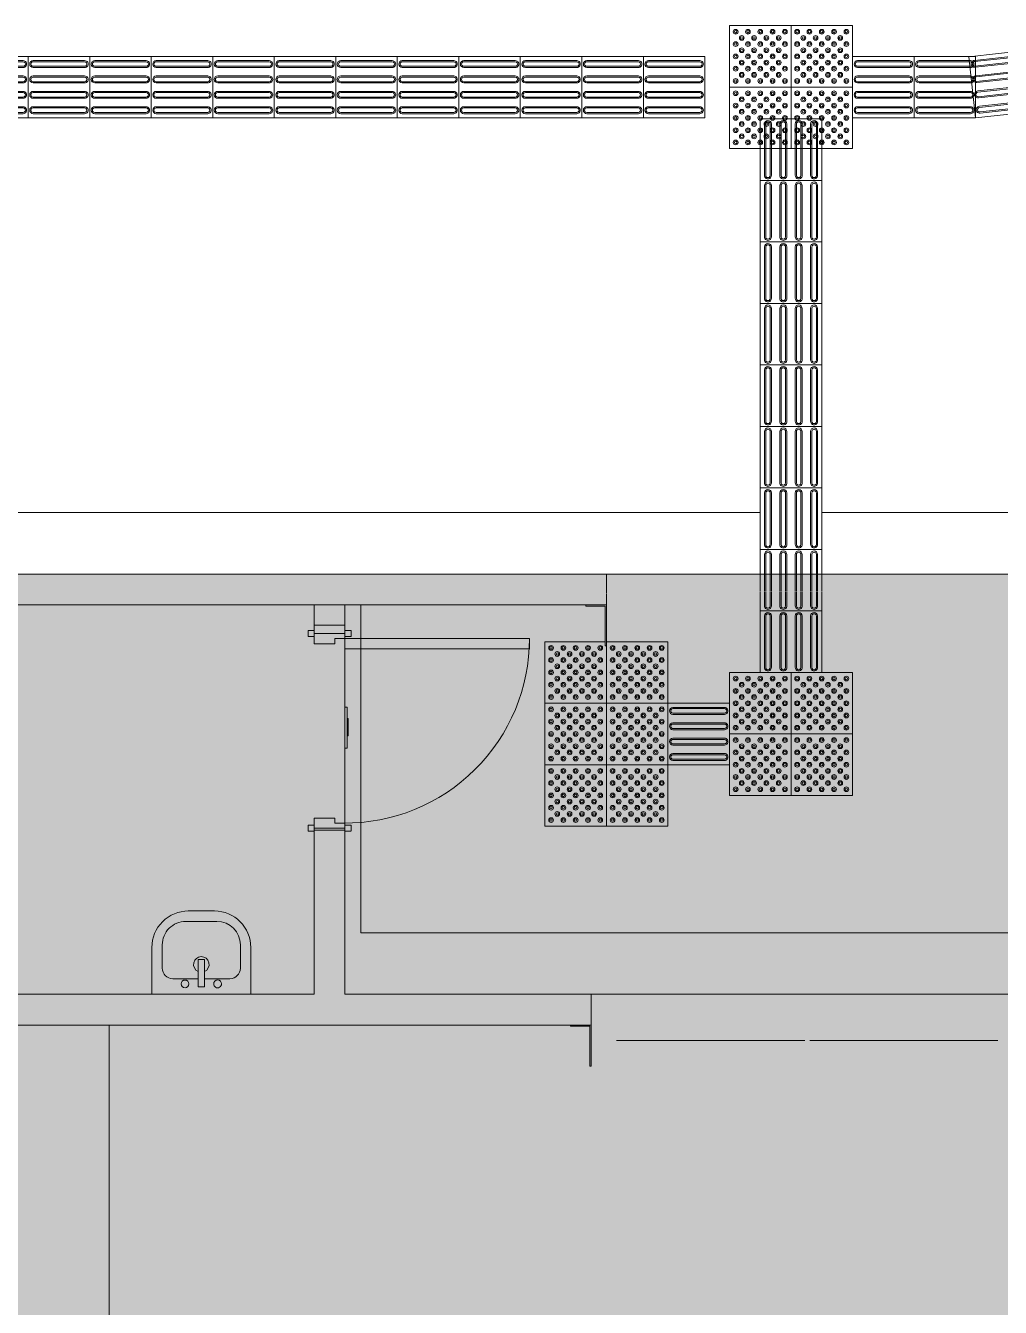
# Model space of a CAD drawing. Header units: millimetres. Extents: x -57519 to 497916, y -349472 to 446842.
# Drawn here: x 410118 to 414871, y 48580 to 54832 of the extents above; entities that cross this region are included whole.
import ezdxf

# ---------------------------------------------------------------- set-up
doc = ezdxf.new("R2010")
doc.units = ezdxf.units.MM
for name, color, linetype, lineweight in [('A-DETL-GENF', 92, 'Continuous', 5), ('A-DETL-THIN', 151, 'Continuous', 9), ('A-DOOR', 31, 'Continuous', 5), ('A-DOOR-FRAM', 31, 'Continuous', 5), ('A-FLOR', 192, 'Continuous', 5), ('A-GENM', 13, 'Continuous', 5), ('A-GLAZ', 151, 'Continuous', 5), ('A-WALL', 113, 'Continuous', 20), ('A-WALL-PATT', 111, 'Continuous', 20), ('P-SANR-FIXT', 6, 'Continuous', 5)]:
    doc.layers.add(name, color=color, linetype=linetype, lineweight=lineweight)

# ---------------------------------------------------------------- blocks, each defined once
blk = doc.blocks.new('DLN-Single Door__X01_ - _M38a_ 900 x 3000 _WH_-18812573-G_F SINGLE OCCUPANCY DIAGRAM')
at = {"layer": 'A-DOOR', "color": 191}
for p, q in [((-450, 975), (-400, 975)), ((-450, 75), (-450, 975)), ((-400, 975), (-400, 75)), ((-490, 105), (-460, 105)), ((-490, 75), (-490, 105)), ((-475, 75), (-490, 75)), ((-460, 75), (-475, 75)), ((-460, 105), (-460, 75)), ((-400, 75), (-450, 75)), ((460, 75), (460, 105)), ((460, 105), (487.9, 105)), ((475, 75), (460, 75)), ((490, 75), (476.3, 75)), ((490, 105), (490, 75)), ((-490, -75), (-475, -75)), ((-490, -105), (-490, -75)), ((-460, -105), (-490, -105)), ((-475, -75), (-460, -75)), ((-460, -75), (-460, -105)), ((460, -105), (460, -75)), ((460, -75), (475, -75)), ((490, -105), (460, -105)), ((475, -75), (490, -75)), ((490, -75), (490, -105))]:
    blk.add_line(p, q, dxfattribs=at)
blk.add_arc((-450, 75), 900, 359.5, 90, dxfattribs=at)
at = {"layer": 'A-DOOR-FRAM', "color": 191}
for p, q in [((-475, 75), (-450, 75)), ((-475, -75), (-475, 75)), ((-450, 75), (-450, 25)), ((450, 75), (475, 75)), ((450, 25), (450, 75)), ((475, 71.5), (475, -75)), ((-450, 25), (-425, 25)), ((-425, 25), (-425, -75)), ((425, 25), (450, 25)), ((425, -75), (425, 25)), ((-425, -75), (-475, -75)), ((475, -75), (425, -75))]:
    blk.add_line(p, q, dxfattribs=at)
blk = doc.blocks.new('wash_basin_12267 - 19_ x 16_-13943488-G_F SINGLE OCCUPANCY DIAGRAM')
at = {"layer": 'P-SANR-FIXT', "color": 191}
for p, q in [((52.3, -303.6), (52.3, -75)), ((52.3, -75), (534.9, -75)), ((309.3, -112), (277.7, -112)), ((277.7, -112), (277.7, -244.6)), ((309.3, -244.6), (309.3, -112)), ((534.9, -75), (534.9, -303.6)), ((153.9, -151.2), (277.7, -151.2)), ((309.3, -151.2), (433.3, -151.2)), ((103.1, -316.3), (103.1, -202)), ((277.7, -244.6), (309.3, -244.6)), ((484.1, -202), (484.1, -316.3)), ((369.8, -430.6), (217.4, -430.6)), ((357.1, -481.4), (230.1, -481.4))]:
    blk.add_line(p, q, dxfattribs=at)
for centre, radius, start, end in [((214.2, -125.8), 19.1, 360, 180), ((372.8, -125.8), 19, 0, 180), ((153.9, -202), 50.8, 90, 180), ((214.2, -125.8), 19.1, 180, 360), ((293.6, -220.8), 38.1, 114.62432, 65.6298), ((372.8, -125.8), 19, 180, 360), ((433.3, -202), 50.8, 360, 90), ((230.1, -303.6), 177.8, 180, 270), ((357.1, -303.6), 177.8, 270, 0), ((217.4, -316.3), 114.3, 180, 270), ((369.8, -316.3), 114.3, 270, 0)]:
    blk.add_arc(centre, radius, start, end, dxfattribs=at)
blk = doc.blocks.new('DLN_Louvre - 950x1050  _WH_ _ML03_-18897365-G_F SINGLE OCCUPANCY DIAGRAM')
at = {"layer": 'A-GLAZ'}
blk.add_line((-458.5, 0), (458.5, 0), dxfattribs=at)
blk = doc.blocks.new('DLN_Tactile - Positional Tiles-V802-G_F SINGLE OCCUPANCY DIAGRAM')
at = {"layer": 'A-GENM'}
for p, q in [((150, 150), (-150, 150)), ((-150, 150), (-150, -150)), ((150, -150), (150, 150)), ((-150, -150), (150, -150))]:
    blk.add_line(p, q, dxfattribs=at)
for centre, radius in [((-120, 120), 11.5), ((-120, 120), 6), ((-60, 120), 11.5), ((-60, 120), 6), ((0, 120), 11.5), ((0, 120), 6), ((60, 120), 11.5), ((60, 120), 6), ((120, 120), 11.5), ((120, 120), 6), ((-120, 60), 11.5), ((-120, 60), 6), ((-90, 90), 11.5), ((-90, 90), 6), ((-60, 60), 11.5), ((-60, 60), 6), ((-30, 90), 11.5), ((-30, 90), 6), ((0, 60), 11.5), ((0, 60), 6), ((30, 90), 11.5), ((30, 90), 6), ((60, 60), 11.5), ((60, 60), 6), ((90, 90), 11.5), ((90, 90), 6), ((120, 60), 11.5), ((120, 60), 6), ((-120, 0), 11.5), ((-120, 0), 6), ((-90, 30), 11.5), ((-90, 30), 6), ((-60, 0), 11.5), ((-60, 0), 6), ((-30, 30), 11.5), ((-30, 30), 6), ((0, 0), 11.5), ((0, 0), 6), ((30, 30), 11.5), ((30, 30), 6), ((60, 0), 11.5), ((60, 0), 6), ((90, 30), 11.5), ((90, 30), 6), ((120, 0), 11.5), ((120, 0), 6), ((-120, -60), 11.5), ((-120, -60), 6), ((-90, -30), 11.5), ((-90, -30), 6), ((-60, -60), 11.5), ((-60, -60), 6), ((-30, -30), 11.5), ((-30, -30), 6), ((0, -60), 11.5), ((0, -60), 6), ((30, -30), 11.5), ((30, -30), 6), ((60, -60), 11.5), ((60, -60), 6), ((90, -30), 11.5), ((90, -30), 6), ((120, -60), 11.5), ((120, -60), 6), ((-120, -120), 11.5), ((-120, -120), 6), ((-90, -90), 11.5), ((-90, -90), 6), ((-60, -120), 11.5), ((-60, -120), 6), ((-30, -90), 11.5), ((-30, -90), 6), ((0, -120), 11.5), ((0, -120), 6), ((30, -90), 11.5), ((30, -90), 6), ((60, -120), 11.5), ((60, -120), 6), ((90, -90), 11.5), ((90, -90), 6), ((120, -120), 11.5), ((120, -120), 6)]:
    blk.add_circle(centre, radius, dxfattribs=at)
blk = doc.blocks.new('DLN_Tactile - Positional Tiles-V822-G_F SINGLE OCCUPANCY DIAGRAM')
at = {"layer": 'A-GENM'}
for p, q in [((144, 150), (-150, 150)), ((-150, 150), (-150, -150)), ((150, 130), (150, 150)), ((150, -150), (150, 130)), ((-150, -150), (150, -150))]:
    blk.add_line(p, q, dxfattribs=at)
for centre, radius in [((-120, 120), 11.5), ((-120, 120), 6), ((-60, 120), 11.5), ((-60, 120), 6), ((0, 120), 11.5), ((0, 120), 6), ((60, 120), 11.5), ((60, 120), 6), ((120, 120), 11.5), ((120, 120), 6), ((-120, 60), 11.5), ((-120, 60), 6), ((-90, 90), 11.5), ((-90, 90), 6), ((-60, 60), 11.5), ((-60, 60), 6), ((-30, 90), 11.5), ((-30, 90), 6), ((0, 60), 11.5), ((0, 60), 6), ((30, 90), 11.5), ((30, 90), 6), ((60, 60), 11.5), ((60, 60), 6), ((90, 90), 11.5), ((90, 90), 6), ((120, 60), 11.5), ((120, 60), 6), ((-120, 0), 11.5), ((-120, 0), 6), ((-90, 30), 11.5), ((-90, 30), 6), ((-60, 0), 11.5), ((-60, 0), 6), ((-30, 30), 11.5), ((-30, 30), 6), ((0, 0), 11.5), ((0, 0), 6), ((30, 30), 11.5), ((30, 30), 6), ((60, 0), 11.5), ((60, 0), 6), ((90, 30), 11.5), ((90, 30), 6), ((120, 0), 11.5), ((120, 0), 6), ((-120, -60), 11.5), ((-120, -60), 6), ((-90, -30), 11.5), ((-90, -30), 6), ((-60, -60), 11.5), ((-60, -60), 6), ((-30, -30), 11.5), ((-30, -30), 6), ((0, -60), 11.5), ((0, -60), 6), ((30, -30), 11.5), ((30, -30), 6), ((60, -60), 11.5), ((60, -60), 6), ((90, -30), 11.5), ((90, -30), 6), ((120, -60), 11.5), ((120, -60), 6), ((-120, -120), 11.5), ((-120, -120), 6), ((-90, -90), 11.5), ((-90, -90), 6), ((-60, -120), 11.5), ((-60, -120), 6), ((-30, -90), 11.5), ((-30, -90), 6), ((0, -120), 11.5), ((0, -120), 6), ((30, -90), 11.5), ((30, -90), 6), ((60, -120), 11.5), ((60, -120), 6), ((90, -90), 11.5), ((90, -90), 6), ((120, -120), 11.5), ((120, -120), 6)]:
    blk.add_circle(centre, radius, dxfattribs=at)
blk = doc.blocks.new('DLN_Tactile - Positional Tiles-V823-G_F SINGLE OCCUPANCY DIAGRAM')
at = {"layer": 'A-GENM'}
for p, q in [((150, 150), (-150, 150)), ((-150, 150), (-150, 130)), ((-150, 130), (-150, -150)), ((150, -150), (150, 150)), ((-150, -150), (150, -150))]:
    blk.add_line(p, q, dxfattribs=at)
for centre, radius in [((-120, 120), 11.5), ((-120, 120), 6), ((-60, 120), 11.5), ((-60, 120), 6), ((0, 120), 11.5), ((0, 120), 6), ((60, 120), 11.5), ((60, 120), 6), ((120, 120), 11.5), ((120, 120), 6), ((-120, 60), 11.5), ((-120, 60), 6), ((-90, 90), 11.5), ((-90, 90), 6), ((-60, 60), 11.5), ((-60, 60), 6), ((-30, 90), 11.5), ((-30, 90), 6), ((0, 60), 11.5), ((0, 60), 6), ((30, 90), 11.5), ((30, 90), 6), ((60, 60), 11.5), ((60, 60), 6), ((90, 90), 11.5), ((90, 90), 6), ((120, 60), 11.5), ((120, 60), 6), ((-120, 0), 11.5), ((-120, 0), 6), ((-90, 30), 11.5), ((-90, 30), 6), ((-60, 0), 11.5), ((-60, 0), 6), ((-30, 30), 11.5), ((-30, 30), 6), ((0, 0), 11.5), ((0, 0), 6), ((30, 30), 11.5), ((30, 30), 6), ((60, 0), 11.5), ((60, 0), 6), ((90, 30), 11.5), ((90, 30), 6), ((120, 0), 11.5), ((120, 0), 6), ((-120, -60), 11.5), ((-120, -60), 6), ((-90, -30), 11.5), ((-90, -30), 6), ((-60, -60), 11.5), ((-60, -60), 6), ((-30, -30), 11.5), ((-30, -30), 6), ((0, -60), 11.5), ((0, -60), 6), ((30, -30), 11.5), ((30, -30), 6), ((60, -60), 11.5), ((60, -60), 6), ((90, -30), 11.5), ((90, -30), 6), ((120, -60), 11.5), ((120, -60), 6), ((-120, -120), 11.5), ((-120, -120), 6), ((-90, -90), 11.5), ((-90, -90), 6), ((-60, -120), 11.5), ((-60, -120), 6), ((-30, -90), 11.5), ((-30, -90), 6), ((0, -120), 11.5), ((0, -120), 6), ((30, -90), 11.5), ((30, -90), 6), ((60, -120), 11.5), ((60, -120), 6), ((90, -90), 11.5), ((90, -90), 6), ((120, -120), 11.5), ((120, -120), 6)]:
    blk.add_circle(centre, radius, dxfattribs=at)
blk = doc.blocks.new('DLN_Tactile - Directional Tiles-3867766-G_F SINGLE OCCUPANCY DIAGRAM')
at = {"layer": 'A-GENM'}
for p, q in [((150, 150), (-150, 150)), ((-150, 150), (-150, -150)), ((-129.5, 125.5), (-129.5, -125.5)), ((-123.5, -125.5), (-123.5, 125.5)), ((-101.5, 125.5), (-101.5, -125.5)), ((-95.5, -125.5), (-95.5, 125.5)), ((-54.5, 125.5), (-54.5, -125.5)), ((-48.5, -125.5), (-48.5, 125.5)), ((-26.5, 125.5), (-26.5, -125.5)), ((-20.5, -125.5), (-20.5, 125.5)), ((20.5, 125.5), (20.5, -125.5)), ((26.5, -125.5), (26.5, 125.5)), ((48.5, 125.5), (48.5, -125.5)), ((54.5, -125.5), (54.5, 125.5)), ((95.5, 125.5), (95.5, -125.5)), ((101.5, -125.5), (101.5, 125.5)), ((123.5, 125.5), (123.5, -125.5)), ((129.5, -125.5), (129.5, 125.5)), ((150, -150), (150, 150)), ((-150, -150), (150, -150))]:
    blk.add_line(p, q, dxfattribs=at)
for centre, radius, start, end in [((-112.5, 125.5), 17, 360, 180), ((-112.5, 125.5), 11, 360, 180), ((-37.5, 125.5), 17, 360, 180), ((-37.5, 125.5), 11, 360, 180), ((37.5, 125.5), 17, 360, 180), ((37.5, 125.5), 11, 360, 180), ((112.5, 125.5), 17, 360, 180), ((112.5, 125.5), 11, 360, 180), ((-112.5, -125.5), 17, 180, 360), ((-112.5, -125.5), 11, 180, 360), ((-37.5, -125.5), 17, 180, 360), ((-37.5, -125.5), 11, 180, 360), ((37.5, -125.5), 17, 180, 360), ((37.5, -125.5), 11, 180, 360), ((112.5, -125.5), 17, 180, 360), ((112.5, -125.5), 11, 180, 360)]:
    blk.add_arc(centre, radius, start, end, dxfattribs=at)
blk = doc.blocks.new('DLN_Tactile - Directional Tiles-V824-G_F SINGLE OCCUPANCY DIAGRAM')
at = {"layer": 'A-GENM'}
for p, q in [((150, 150), (-150, 150)), ((-150, 150), (-150, 54.8)), ((-129.5, 125.5), (-129.5, 55.1)), ((-123.5, 55.1), (-123.5, 125.5)), ((-101.5, 125.5), (-101.5, 55.4)), ((-95.5, 55.5), (-95.5, 125.5)), ((-54.5, 125.5), (-54.5, 56)), ((-48.5, 56.1), (-48.5, 125.5)), ((-26.5, 125.5), (-26.5, 56.4)), ((-20.5, 56.4), (-20.5, 125.5)), ((20.5, 125.5), (20.5, 57)), ((26.5, 57), (26.5, 125.5)), ((48.5, 125.5), (48.5, 57.3)), ((54.5, 57.4), (54.5, 125.5)), ((95.5, 125.5), (95.5, 57.9)), ((101.5, 58), (101.5, 125.5)), ((123.5, 125.5), (123.5, 58.3)), ((129.5, 58.3), (129.5, 125.5)), ((150, 58.6), (150, 150)), ((-150, 51.7), (-150, -30)), ((-129.5, 52), (-129.5, -30)), ((-123.5, -30), (-123.5, 52)), ((-101.5, 52.3), (-101.5, -30)), ((-95.5, -30), (-95.5, 52.4)), ((-54.5, 52.9), (-54.5, -30)), ((-48.5, -30), (-48.5, 52.9)), ((-26.5, 53.2), (-26.5, -30)), ((-20.5, -30), (-20.5, 53.3)), ((20.5, 53.8), (20.5, -30)), ((26.5, -30), (26.5, 53.9)), ((48.5, 54.1), (48.5, -30)), ((54.5, -30), (54.5, 54.2)), ((95.5, 54.7), (95.5, -30)), ((101.5, -30), (101.5, 54.8)), ((123.5, 55), (123.5, -30)), ((129.5, -30), (129.5, 55.1)), ((150, -30), (150, 55.4)), ((-150, -30), (-150, -150)), ((-129.5, -30), (-129.5, -125.5)), ((-123.5, -125.5), (-123.5, -30)), ((-101.5, -30), (-101.5, -125.5)), ((-95.5, -125.5), (-95.5, -30)), ((-54.5, -30), (-54.5, -125.5)), ((-48.5, -125.5), (-48.5, -30)), ((-26.5, -30), (-26.5, -125.5)), ((-20.5, -125.5), (-20.5, -30)), ((20.5, -30), (20.5, -125.5)), ((26.5, -125.5), (26.5, -30)), ((48.5, -30), (48.5, -125.5)), ((54.5, -125.5), (54.5, -30)), ((95.5, -30), (95.5, -125.5)), ((101.5, -125.5), (101.5, -30)), ((123.5, -30), (123.5, -125.5)), ((129.5, -125.5), (129.5, -30)), ((150, -150), (150, -30)), ((-150, -150), (150, -150))]:
    blk.add_line(p, q, dxfattribs=at)
for centre, radius, start, end in [((-112.5, 125.5), 17, 360, 180), ((-112.5, 125.5), 11, 360, 180), ((-37.5, 125.5), 17, 360, 180), ((-37.5, 125.5), 11, 360, 180), ((37.5, 125.5), 17, 360, 180), ((37.5, 125.5), 11, 360, 180), ((112.5, 125.5), 17, 360, 180), ((112.5, 125.5), 11, 360, 180), ((-112.5, -125.5), 17, 180, 360), ((-112.5, -125.5), 11, 180, 360), ((-37.5, -125.5), 17, 180, 360), ((-37.5, -125.5), 11, 180, 360), ((37.5, -125.5), 17, 180, 360), ((37.5, -125.5), 11, 180, 360), ((112.5, -125.5), 17, 180, 360), ((112.5, -125.5), 11, 180, 360)]:
    blk.add_arc(centre, radius, start, end, dxfattribs=at)
blk = doc.blocks.new('DLN_Tactile - Directional Tiles-V808-G_F SINGLE OCCUPANCY DIAGRAM')
at = {"layer": 'A-GENM'}
for p, q in [((150, 150), (-150, 150)), ((-150, 150), (-150, -150)), ((-129.5, 125.5), (-129.5, -125.5)), ((-123.5, -125.5), (-123.5, 125.5)), ((-101.5, 125.5), (-101.5, -125.5)), ((-95.5, -125.5), (-95.5, 125.5)), ((-54.5, 125.5), (-54.5, -125.5)), ((-48.5, -125.5), (-48.5, 125.5)), ((-26.5, 125.5), (-26.5, -125.5)), ((-20.5, -125.5), (-20.5, 125.5)), ((20.5, 125.5), (20.5, -125.5)), ((26.5, -125.5), (26.5, 125.5)), ((48.5, 125.5), (48.5, -125.5)), ((54.5, -125.5), (54.5, 125.5)), ((95.5, 125.5), (95.5, -125.5)), ((101.5, -125.5), (101.5, 125.5)), ((123.5, 125.5), (123.5, -125.5)), ((129.5, -125.5), (129.5, 125.5)), ((150, -150), (150, 150)), ((-150, -150), (150, -150))]:
    blk.add_line(p, q, dxfattribs=at)
for centre, radius, start, end in [((-112.5, 125.5), 17, 360, 180), ((-112.5, 125.5), 11, 360, 180), ((-37.5, 125.5), 17, 360, 180), ((-37.5, 125.5), 11, 360, 180), ((37.5, 125.5), 17, 360, 180), ((37.5, 125.5), 11, 360, 180), ((112.5, 125.5), 17, 360, 180), ((112.5, 125.5), 11, 360, 180), ((-112.5, -125.5), 17, 180, 360), ((-112.5, -125.5), 11, 180, 360), ((-37.5, -125.5), 17, 180, 360), ((-37.5, -125.5), 11, 180, 360), ((37.5, -125.5), 17, 180, 360), ((37.5, -125.5), 11, 180, 360), ((112.5, -125.5), 17, 180, 360), ((112.5, -125.5), 11, 180, 360)]:
    blk.add_arc(centre, radius, start, end, dxfattribs=at)
blk = doc.blocks.new('Signage - Female - Type 1-17066942-G_F SINGLE OCCUPANCY DIAGRAM')
at = {"layer": 'A-GENM'}
for p, q in [((131, 276.4), (125, 276.4)), ((125, 276.4), (125, 76.4)), ((131, 82.4), (131, 276.4)), ((125, 76.4), (225, 76.4)), ((225, 82.4), (131, 82.4)), ((225, 76.4), (225, 82.4))]:
    blk.add_line(p, q, dxfattribs=at)
blk = doc.blocks.new('Signage - Dis_Wall Mount 2_ - Signage - Dis_Wall Mount 2_-17087926-G_F SINGLE OCCUPANCY DIAGRAM')
at = {"layer": 'A-GENM'}
for p, q in [((-100, 10), (100, 10)), ((-100, 10), (-100, 0)), ((100, 0), (-100, 0)), ((-16.7, 0), (-16.7, -6)), ((-16.7, -6), (-16.7, 0)), ((10, -6), (10, 0)), ((18, -6), (18, 0)), ((21.2, -6), (21.2, 0)), ((21.6, 0), (21.6, -6)), ((25.9, -6), (25.9, 0)), ((33.6, -6), (33.6, 0)), ((45.3, -6), (45.3, 0)), ((100, 10), (100, 0)), ((-40, 0), (-40, -6)), ((-16.7, -6), (-40, -6)), ((-40, -6), (21.2, -6)), ((18, -6), (-16.7, -6)), ((-10, 0), (-10, -6)), ((-10, 0), (-10, -6)), ((10, -6), (-10, -6)), ((-10, -6), (10, -6)), ((10, -6), (-10, -6)), ((10, -6), (10, 0)), ((10, -6), (10, 0)), ((25.9, -6), (10, -6)), ((21.2, -6), (18, -6)), ((32.2, -6), (25.9, -6)), ((45.3, -6), (32.2, -6))]:
    blk.add_line(p, q, dxfattribs=at)
blk = doc.blocks.new('DLN_Tactile - Positional Tiles-V803-G_F SINGLE OCCUPANCY DIAGRAM')
at = {"layer": 'A-GENM'}
for p, q in [((150, 150), (-150, 150)), ((-150, 150), (-150, -150)), ((150, -150), (150, 150)), ((-150, -150), (150, -150))]:
    blk.add_line(p, q, dxfattribs=at)
for centre, radius in [((-120, 120), 11.5), ((-120, 120), 6), ((-60, 120), 11.5), ((-60, 120), 6), ((0, 120), 11.5), ((0, 120), 6), ((60, 120), 11.5), ((60, 120), 6), ((120, 120), 11.5), ((120, 120), 6), ((-120, 60), 11.5), ((-120, 60), 6), ((-90, 90), 11.5), ((-90, 90), 6), ((-60, 60), 11.5), ((-60, 60), 6), ((-30, 90), 11.5), ((-30, 90), 6), ((0, 60), 11.5), ((0, 60), 6), ((30, 90), 11.5), ((30, 90), 6), ((60, 60), 11.5), ((60, 60), 6), ((90, 90), 11.5), ((90, 90), 6), ((120, 60), 11.5), ((120, 60), 6), ((-120, 0), 11.5), ((-120, 0), 6), ((-90, 30), 11.5), ((-90, 30), 6), ((-60, 0), 11.5), ((-60, 0), 6), ((-30, 30), 11.5), ((-30, 30), 6), ((0, 0), 11.5), ((0, 0), 6), ((30, 30), 11.5), ((30, 30), 6), ((60, 0), 11.5), ((60, 0), 6), ((90, 30), 11.5), ((90, 30), 6), ((120, 0), 11.5), ((120, 0), 6), ((-120, -60), 11.5), ((-120, -60), 6), ((-90, -30), 11.5), ((-90, -30), 6), ((-60, -60), 11.5), ((-60, -60), 6), ((-30, -30), 11.5), ((-30, -30), 6), ((0, -60), 11.5), ((0, -60), 6), ((30, -30), 11.5), ((30, -30), 6), ((60, -60), 11.5), ((60, -60), 6), ((90, -30), 11.5), ((90, -30), 6), ((120, -60), 11.5), ((120, -60), 6), ((-120, -120), 11.5), ((-120, -120), 6), ((-90, -90), 11.5), ((-90, -90), 6), ((-60, -120), 11.5), ((-60, -120), 6), ((-30, -90), 11.5), ((-30, -90), 6), ((0, -120), 11.5), ((0, -120), 6), ((30, -90), 11.5), ((30, -90), 6), ((60, -120), 11.5), ((60, -120), 6), ((90, -90), 11.5), ((90, -90), 6), ((120, -120), 11.5), ((120, -120), 6)]:
    blk.add_circle(centre, radius, dxfattribs=at)
blk = doc.blocks.new('Signage - Dis - Type 1-18241703-G_F SINGLE OCCUPANCY DIAGRAM')
at = {"layer": 'A-GENM', "color": 191}
for p, q in [((131, 275), (125, 275)), ((125, 275), (125, 75)), ((125, 196.6), (125, 275)), ((125, 275), (131, 275)), ((131, 81), (131, 275)), ((131, 275), (131, 196.6)), ((125, 208.6), (125, 220.3)), ((125, 220.3), (125, 207.2)), ((125, 196.6), (125, 208.6)), ((125, 207.2), (125, 206.4)), ((125, 206.4), (125, 204)), ((125, 204), (125, 200.9)), ((125, 200.9), (125, 185)), ((125, 165), (125, 196.6)), ((125, 165), (125, 196.6)), ((125, 167.4), (125, 196.2)), ((125, 196.2), (125, 193)), ((125, 193), (125, 173.5)), ((131, 220.3), (131, 208.6)), ((131, 207.2), (131, 220.3)), ((131, 208.6), (131, 196.6)), ((131, 206.4), (131, 207.2)), ((131, 204), (131, 206.4)), ((131, 200.9), (131, 204)), ((131, 185), (131, 200.9)), ((131, 196.6), (131, 165)), ((131, 196.6), (131, 165)), ((131, 193), (131, 196.2)), ((131, 196.2), (131, 190.7)), ((131, 167), (131, 193)), ((131, 190.7), (131, 183.8)), ((125, 185), (125, 184.7)), ((125, 183.7), (125, 185)), ((125, 185), (125, 183.7)), ((125, 184.7), (125, 182.1)), ((125, 180), (125, 183.7)), ((125, 183.7), (125, 182.1)), ((125, 182.1), (125, 177.6)), ((125, 182.1), (125, 180)), ((125, 177.6), (125, 180)), ((125, 180), (125, 175)), ((125, 177.6), (125, 175)), ((125, 175), (125, 177.6)), ((125, 175), (125, 172.4)), ((125, 172.4), (125, 175)), ((125, 175), (125, 170)), ((125, 173.5), (125, 167)), ((125, 172.4), (125, 170)), ((125, 170), (125, 172.4)), ((125, 170), (125, 166.3)), ((125, 166.3), (125, 170)), ((125, 170), (125, 166.3)), ((125, 166.3), (125, 165)), ((125, 165), (125, 166.3)), ((125, 166.3), (125, 165)), ((125, 75), (125, 165)), ((125, 159), (125, 165)), ((125, 160.5), (125, 154.6)), ((125, 151.2), (125, 159)), ((125, 158.3), (125, 144.1)), ((125, 152.6), (125, 158.3)), ((125, 154.6), (125, 149.4)), ((125, 144.3), (125, 152.6)), ((125, 139.4), (125, 151.2)), ((125, 149.4), (125, 142.8)), ((125, 142.2), (125, 144.3)), ((125, 144.1), (125, 136)), ((125, 142.8), (125, 141.7)), ((125, 141.7), (125, 142.2)), ((125, 135), (125, 139.4)), ((125, 136), (125, 135)), ((131, 184.7), (131, 185)), ((131, 185), (131, 184.7)), ((131, 180), (131, 185)), ((131, 183.7), (131, 184.7)), ((131, 184.7), (131, 182.1)), ((131, 183.8), (131, 175.8)), ((131, 182.1), (131, 183.7)), ((131, 177.6), (131, 182.1)), ((131, 182.1), (131, 177.6)), ((131, 175), (131, 180)), ((131, 172.4), (131, 177.6)), ((131, 177.6), (131, 172.4)), ((131, 175.8), (131, 167.4)), ((131, 172.4), (131, 175)), ((131, 167.9), (131, 172.4)), ((131, 172.4), (131, 167.9)), ((131, 167.9), (131, 172.4)), ((131, 165.3), (131, 167.9)), ((131, 167.9), (131, 166.3)), ((131, 165), (131, 167.9)), ((131, 166.3), (131, 165.3)), ((131, 165), (131, 165.3)), ((131, 165.3), (131, 165)), ((131, 165), (131, 81)), ((131, 165), (131, 159)), ((131, 149.4), (131, 160.5)), ((131, 159), (131, 144.5)), ((131, 158.3), (131, 152.6)), ((131, 150.6), (131, 158.3)), ((131, 152.6), (131, 147.8)), ((131, 144.1), (131, 150.6)), ((131, 145.4), (131, 149.4)), ((131, 147.8), (131, 142.2)), ((131, 141.7), (131, 145.4)), ((131, 144.5), (131, 136.2)), ((131, 139.1), (131, 144.1)), ((131, 142.2), (131, 141.7)), ((131, 136), (131, 139.1)), ((131, 136.2), (131, 135)), ((131, 135), (131, 136)), ((125, 75), (225, 75)), ((225, 75), (125, 75)), ((225, 81), (131, 81)), ((131, 81), (225, 81)), ((225, 75), (225, 81)), ((225, 81), (225, 75))]:
    blk.add_line(p, q, dxfattribs=at)

msp = doc.modelspace()

# ---------------------------------------------------------------- hatches: boundary and pattern name
at = {"layer": 'A-DETL-GENF', "transparency": 33554585}
h = msp.add_hatch(color=201, dxfattribs=at)
h.paths.add_polyline_path([(378712.3, -2142.5), (378712.3, 5707.5), (408249.8, 5707.5), (408249.8, 31607.5), (411824.8, 31607.5), (411824.8, 28857.5), (414124.8, 28857.5), (414124.8, 34332.5), (417674.8, 34332.5), (417674.8, 35647.5), (420699.8, 35647.5), (420699.8, 52157.5), (392454.3, 52157.5), (392454.3, 45782.5), (382199.8, 45782.5), (382199.8, 52157.5), (367049.8, 52157.5), (367049.8, 5707.5), (368349.8, 5707.5), (368349.8, 3222.2), (374112.3, -1265.4), (374112.3, -2142.5), (376972.2, -2142.5)], flags=0)
h.paths.add_polyline_path([(370849.8, 8157.5), (370849.8, 9357.5), (369649.8, 9357.5), (369649.8, 15624.2), (370889.8, 15624.2), (370889.8, 9397.5), (371149.8, 9397.5), (371149.8, 8157.5)], flags=0)
h.paths.add_polyline_path([(388124.8, 8157.5), (388124.8, 9397.5), (389899.8, 9397.5), (389899.8, 8157.5)], flags=0)
h.paths.add_polyline_path([(382791.7, 8157.5), (382352.3, 8157.5), (382352.3, 9397.5), (387324.8, 9397.5), (387324.8, 8157.5), (386671.4, 8157.5)], flags=0)
h.paths.add_polyline_path([(404599.8, 8157.5), (396937.3, 8157.5), (396937.3, 9397.5), (404599.8, 9397.5), (404599.8, 8571.4)], flags=0)
h.paths.add_polyline_path([(394430.7, 8157.5), (392899.8, 8157.5), (392899.8, 9397.5), (396137.3, 9397.5), (396137.3, 8157.5)], flags=0)
h.paths.add_polyline_path([(405799.8, 12397.5), (404559.8, 12397.5), (404559.8, 15624.2), (405799.8, 15624.2), (405799.8, 12969.9)], flags=0)
h.paths.add_polyline_path([(370889.8, 16424.2), (369649.8, 16424.2), (369649.8, 23040.8), (370889.8, 23040.8), (370889.8, 17368.3)], flags=0)
h.paths.add_polyline_path([(404559.8, 16424.2), (404559.8, 23040.8), (405799.8, 23040.8), (405799.8, 16424.2)], flags=0)
h.paths.add_polyline_path([(369649.8, 23840.8), (369649.8, 30107.5), (370849.8, 30107.5), (370849.8, 31307.5), (371149.8, 31307.5), (371149.8, 30107.5), (370889.8, 30107.5), (370889.8, 23840.8)], flags=0)
h.paths.add_polyline_path([(404559.8, 23840.8), (404559.8, 27067.5), (405799.8, 27067.5), (405799.8, 23840.8)], flags=0)
h.paths.add_polyline_path([(388124.8, 30067.5), (388124.8, 31307.5), (389399.8, 31307.5), (389399.8, 30067.5)], flags=0)
h.paths.add_polyline_path([(373449.8, 30067.5), (373449.8, 31307.5), (378512.3, 31307.5), (378512.3, 30067.5), (375032.4, 30067.5)], flags=0)
h.paths.add_polyline_path([(386671.4, 30067.5), (382349.8, 30067.5), (382349.8, 31307.5), (387324.8, 31307.5), (387324.8, 30067.5)], flags=0)
h.paths.add_polyline_path([(394430.7, 30067.5), (392399.8, 30067.5), (392399.8, 31307.5), (396137.3, 31307.5), (396137.3, 30067.5)], flags=0)
h.paths.add_polyline_path([(402190, 30067.5), (396937.3, 30067.5), (396937.3, 31307.5), (404599.8, 31307.5), (404599.8, 30067.5), (404129.8, 30067.5)], flags=0)
h.paths.add_polyline_path([(407299.8, 35797.5), (407299.8, 36247.5), (408249.8, 36247.5), (408249.8, 35797.5), (408009.5, 35797.5)], flags=0)
h.paths.add_polyline_path([(412649.8, 35797.5), (412649.8, 37247.5), (415649.8, 37247.5), (415649.8, 35797.5), (413829, 35797.5)], flags=0)
h.paths.add_polyline_path([(412649.8, 37397.5), (412649.8, 37897.5), (418299.8, 37897.5), (418299.8, 37397.5), (412859.1, 37397.5)], flags=0)
h.paths.add_polyline_path([(408979.4, 37847.5), (408399.8, 37847.5), (408399.8, 38327.5), (410749.8, 38327.5), (410749.8, 37847.5), (409949.3, 37847.5)], flags=0)
h.paths.add_polyline_path([(381599.8, 37907.5), (381599.8, 39557.5), (382049.8, 39557.5), (382049.8, 37907.5), (381821.8, 37907.5)], flags=0)
h.paths.add_polyline_path([(406069.7, 38657.5), (404849.8, 38657.5), (404849.8, 49957.5), (408249.8, 49957.5), (408249.8, 38657.5), (408009.5, 38657.5)], flags=0)
h.paths.add_polyline_path([(370182.8, 40207.5), (369149.8, 40207.5), (369149.8, 40707.5), (370699.8, 40707.5), (370699.8, 40207.5)], flags=0)
h.paths.add_polyline_path([(381599.8, 40257.5), (381599.8, 42757.5), (382049.8, 42757.5), (382049.8, 40257.5), (381821.8, 40257.5)], flags=0)
h.paths.add_polyline_path([(414798.9, 42697.5), (410674.8, 42697.5), (410674.8, 43197.5), (418349.8, 43197.5), (418349.8, 42697.5), (415768.8, 42697.5)], flags=0)
h.paths.add_polyline_path([(377289.8, 42907.5), (375749.8, 42907.5), (375749.8, 43407.5), (377289.8, 43407.5), (377289.8, 43209.2)], flags=0)
h.paths.add_polyline_path([(382049.8, 46907.5), (379399.8, 46907.5), (379399.8, 52007.5), (382049.8, 52007.5), (382049.8, 47057.9)], flags=0)
h.paths.add_polyline_path([(410919.2, 47837.5), (410674.8, 47837.5), (410674.8, 48337.5), (418349.8, 48337.5), (418349.8, 47837.5), (411404.2, 47837.5)], flags=0)
h.paths.add_polyline_path([(408399.8, 50107.5), (408399.8, 52007.5), (408849.8, 52007.5), (408849.8, 50107.5)], flags=0)
at = {"layer": 'A-WALL-PATT', "transparency": 33554432}
msp.add_hatch(color=133, dxfattribs=at).paths.add_polyline_path([(411524.8, 52007.5), (412949.8, 52007.5), (412949.8, 52157.5), (408399.8, 52157.5), (408399.8, 52007.5), (409949.3, 52007.5)], flags=0)

# ---------------------------------------------------------------- linework, layer by layer
at = {"layer": 'A-DETL-THIN', "lineweight": 5}
msp.add_line((420699.8, 52157.5), (392454.3, 52157.5), dxfattribs=at)
at = {"layer": 'A-FLOR'}
for p, q in [((413699.8, 52457.5), (392249.8, 52457.5)), ((420999.8, 52457.5), (413999.8, 52457.5)), ((413699.8, 52157.5), (405449.8, 52157.5)), ((417299.8, 52157.5), (413999.8, 52157.5)), ((412949.8, 52059.4), (412949.8, 52007.5)), ((411524.8, 51907.5), (411524.8, 52007.5)), ((411674.8, 51907.5), (411674.8, 52007.5)), ((411674.8, 52007.5), (411752.8, 52007.5)), ((412949.8, 52007.5), (411752.8, 52007.5)), ((411752.8, 52007.5), (411752.8, 50407.5)), ((411674.8, 51907.5), (411524.8, 51907.5)), ((411674.8, 51882.5), (411674.8, 51907.5)), ((411674.8, 50942.5), (411674.8, 51842.5)), ((411524.8, 50907.5), (411673, 50907.5)), ((411524.8, 50107.5), (411524.8, 50902.5)), ((411674.8, 50107.5), (411674.8, 50902.5)), ((411752.8, 50407.5), (416999.8, 50407.5)), ((417299.8, 50107.5), (411674.8, 50107.5)), ((412874.8, 49957.5), (408399.8, 49957.5)), ((410524.8, 48487.5), (410524.8, 49957.5))]:
    msp.add_line(p, q, dxfattribs=at)
at = {"layer": 'A-WALL', "color": 191, "lineweight": 5}
for p, q in [((412949.8, 52063), (412949.8, 52157.5)), ((411524.8, 52007.5), (408999.8, 52007.5)), ((411524.8, 52007.5), (411674.8, 52007.5)), ((412949.8, 52007.5), (411752.8, 52007.5)), ((411524.8, 51907.5), (411524.8, 51867.5)), ((411674.8, 51907.5), (411674.8, 51867.5)), ((411524.8, 51867.5), (411674.8, 51867.5)), ((411524.8, 50902.5), (411524.8, 50917.5)), ((411524.8, 50917.5), (411671.4, 50917.5)), ((411674.8, 50902.5), (411674.8, 50916.1)), ((408399.8, 50107.5), (411524.8, 50107.5)), ((412874.8, 50107.5), (412874.8, 49957.5))]:
    msp.add_line(p, q, dxfattribs=at)

# ---------------------------------------------------------------- block references
at = {"layer": 'A-DOOR', "color": 191, "rotation": 270.0000000000002}
msp.add_blockref('DLN-Single Door__X01_ - _M38a_ 900 x 3000 _WH_-18812573-G_F SINGLE OCCUPANCY DIAGRAM', (411599.8, 51392.5), dxfattribs=at)
at = {"layer": 'A-GENM'}
for name, p in [('DLN_Tactile - Positional Tiles-V803-G_F SINGLE OCCUPANCY DIAGRAM', (413699.8, 54682.5)), ('DLN_Tactile - Positional Tiles-V803-G_F SINGLE OCCUPANCY DIAGRAM', (413999.8, 54682.5)), ('DLN_Tactile - Positional Tiles-V803-G_F SINGLE OCCUPANCY DIAGRAM', (413699.8, 54382.5)), ('DLN_Tactile - Positional Tiles-V803-G_F SINGLE OCCUPANCY DIAGRAM', (413999.8, 54382.5)), ('DLN_Tactile - Positional Tiles-V822-G_F SINGLE OCCUPANCY DIAGRAM', (412799.8, 51677.5)), ('DLN_Tactile - Positional Tiles-V823-G_F SINGLE OCCUPANCY DIAGRAM', (413099.8, 51677.5)), ('DLN_Tactile - Positional Tiles-V802-G_F SINGLE OCCUPANCY DIAGRAM', (413699.8, 51527.5)), ('DLN_Tactile - Positional Tiles-V802-G_F SINGLE OCCUPANCY DIAGRAM', (413999.8, 51527.5)), ('DLN_Tactile - Positional Tiles-V802-G_F SINGLE OCCUPANCY DIAGRAM', (412799.8, 51377.5)), ('DLN_Tactile - Positional Tiles-V802-G_F SINGLE OCCUPANCY DIAGRAM', (413099.8, 51377.5)), ('DLN_Tactile - Positional Tiles-V802-G_F SINGLE OCCUPANCY DIAGRAM', (413699.8, 51227.5)), ('DLN_Tactile - Positional Tiles-V802-G_F SINGLE OCCUPANCY DIAGRAM', (413999.8, 51227.5)), ('DLN_Tactile - Positional Tiles-V802-G_F SINGLE OCCUPANCY DIAGRAM', (412799.8, 51077.5)), ('DLN_Tactile - Positional Tiles-V802-G_F SINGLE OCCUPANCY DIAGRAM', (413099.8, 51077.5))]:
    msp.add_blockref(name, p, dxfattribs=at)
for name, p, rotation in [('DLN_Tactile - Directional Tiles-V808-G_F SINGLE OCCUPANCY DIAGRAM', (414882.7, 54547.8), 96.21388242391195), ('DLN_Tactile - Directional Tiles-V808-G_F SINGLE OCCUPANCY DIAGRAM', (409979.8, 54532.5), 90.00000000000017), ('DLN_Tactile - Directional Tiles-V808-G_F SINGLE OCCUPANCY DIAGRAM', (410279.8, 54532.5), 90.00000000000017), ('DLN_Tactile - Directional Tiles-V808-G_F SINGLE OCCUPANCY DIAGRAM', (410579.8, 54532.5), 90.00000000000017), ('DLN_Tactile - Directional Tiles-V808-G_F SINGLE OCCUPANCY DIAGRAM', (410879.8, 54532.5), 90.00000000000017), ('DLN_Tactile - Directional Tiles-V808-G_F SINGLE OCCUPANCY DIAGRAM', (411179.8, 54532.5), 90.00000000000017), ('DLN_Tactile - Directional Tiles-V808-G_F SINGLE OCCUPANCY DIAGRAM', (411479.8, 54532.5), 90.00000000000017), ('DLN_Tactile - Directional Tiles-V808-G_F SINGLE OCCUPANCY DIAGRAM', (411779.8, 54532.5), 90.00000000000017), ('DLN_Tactile - Directional Tiles-V808-G_F SINGLE OCCUPANCY DIAGRAM', (412079.8, 54532.5), 90.00000000000017), ('DLN_Tactile - Directional Tiles-V808-G_F SINGLE OCCUPANCY DIAGRAM', (412379.8, 54532.5), 90.00000000000017), ('DLN_Tactile - Directional Tiles-V808-G_F SINGLE OCCUPANCY DIAGRAM', (412679.8, 54532.5), 90.00000000000017), ('DLN_Tactile - Directional Tiles-V808-G_F SINGLE OCCUPANCY DIAGRAM', (412979.8, 54532.5), 90.00000000000017), ('DLN_Tactile - Directional Tiles-V808-G_F SINGLE OCCUPANCY DIAGRAM', (413279.8, 54532.5), 90.00000000000017), ('DLN_Tactile - Directional Tiles-V808-G_F SINGLE OCCUPANCY DIAGRAM', (414299.8, 54532.5), 90.00000000000017), ('DLN_Tactile - Directional Tiles-V808-G_F SINGLE OCCUPANCY DIAGRAM', (414599.8, 54532.5), 90.00000000000017), ('DLN_Tactile - Directional Tiles-V808-G_F SINGLE OCCUPANCY DIAGRAM', (413849.8, 54227.5), 180), ('DLN_Tactile - Directional Tiles-V808-G_F SINGLE OCCUPANCY DIAGRAM', (413849.8, 53927.5), 180), ('DLN_Tactile - Directional Tiles-V808-G_F SINGLE OCCUPANCY DIAGRAM', (413849.8, 53627.5), 180), ('DLN_Tactile - Directional Tiles-V808-G_F SINGLE OCCUPANCY DIAGRAM', (413849.8, 53327.5), 180), ('DLN_Tactile - Directional Tiles-V808-G_F SINGLE OCCUPANCY DIAGRAM', (413849.8, 53027.5), 180), ('DLN_Tactile - Directional Tiles-V808-G_F SINGLE OCCUPANCY DIAGRAM', (413849.8, 52727.5), 180), ('DLN_Tactile - Directional Tiles-V808-G_F SINGLE OCCUPANCY DIAGRAM', (413849.8, 52427.5), 180), ('DLN_Tactile - Directional Tiles-V824-G_F SINGLE OCCUPANCY DIAGRAM', (413849.8, 52127.5), 180), ('DLN_Tactile - Directional Tiles-3867766-G_F SINGLE OCCUPANCY DIAGRAM', (413849.8, 51827.5), 180), ('DLN_Tactile - Directional Tiles-3867766-G_F SINGLE OCCUPANCY DIAGRAM', (413399.8, 51377.5), 270.0000000000001), ('Signage - Dis_Wall Mount 2_ - Signage - Dis_Wall Mount 2_-17087926-G_F SINGLE OCCUPANCY DIAGRAM', (411684.8, 51407.5), 89.99999999999974), ('Signage - Female - Type 1-17066942-G_F SINGLE OCCUPANCY DIAGRAM', (412999.8, 50033.9), 180)]:
    msp.add_blockref(name, p, dxfattribs=dict(at, rotation=rotation))
at = {"layer": 'A-GENM', "color": 191, "rotation": 180}
msp.add_blockref('Signage - Dis - Type 1-18241703-G_F SINGLE OCCUPANCY DIAGRAM', (413074.8, 52082.5), dxfattribs=at)
at = {"layer": 'A-GLAZ', "rotation": 180}
for p in [(413458.1, 49882.5), (414400.1, 49882.5)]:
    msp.add_blockref('DLN_Louvre - 950x1050  _WH_ _ML03_-18897365-G_F SINGLE OCCUPANCY DIAGRAM', p, dxfattribs=at)
at = {"layer": 'P-SANR-FIXT', "color": 191, "rotation": 180}
msp.add_blockref('wash_basin_12267 - 19_ x 16_-13943488-G_F SINGLE OCCUPANCY DIAGRAM', (411267.8, 50032.5), dxfattribs=at)

doc.saveas('drawing.dxf')
